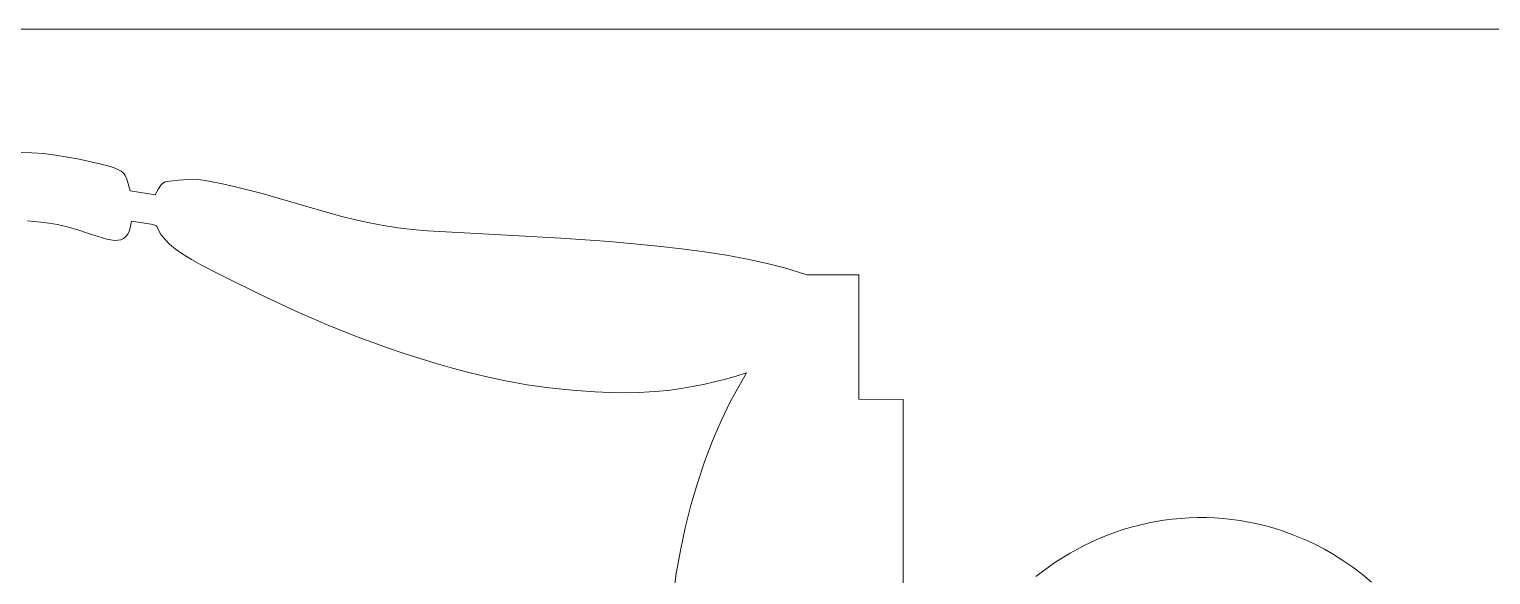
# Model space of a CAD drawing. Header units: centimetres. Extents: x -43.9 to 43.9, y -33.6 to 33.6.
# Drawn here: x -0.8 to 9.22, y -14.7 to -10.96 of the extents above; entities that cross this region are included whole.
import ezdxf

# ---------------------------------------------------------------- set-up
doc = ezdxf.new("R2010")
doc.units = ezdxf.units.CM
doc.header["$MEASUREMENT"] = 0
doc.layers.add('Camada 1', color=7, linetype='Continuous')

msp = doc.modelspace()

# ---------------------------------------------------------------- linework, layer by layer
at = {"layer": 'Camada 1', "color": 4, "lineweight": 9}
msp.add_open_spline([(-25.07839, -10.96024), (-25.07839, -10.96024), (43.9416, -10.96024), (43.9416, -10.96024)], degree=3, dxfattribs=at)
at = {"layer": 'Camada 1', "color": 3, "lineweight": 9}
for points in [[(-0.78508, -11.80799), (-0.78508, -11.80799), (-0.85697, -11.80746), (-0.85697, -11.80746)], [(-0.70509, -11.81433), (-0.70509, -11.81433), (-0.78508, -11.80799), (-0.78508, -11.80799)], [(-0.62143, -11.82494), (-0.62143, -11.82494), (-0.70509, -11.81433), (-0.70509, -11.81433)], [(-0.53851, -11.83831), (-0.53851, -11.83831), (-0.62143, -11.82494), (-0.62143, -11.82494)], [(-0.46077, -11.8529), (-0.46077, -11.8529), (-0.53851, -11.83831), (-0.53851, -11.83831)], [(-0.33842, -11.87959), (-0.33842, -11.87959), (-0.46077, -11.8529), (-0.46077, -11.8529)], [(-0.27062, -11.89663), (-0.27062, -11.89663), (-0.33842, -11.87959), (-0.33842, -11.87959)], [(-0.22065, -11.91162), (-0.22065, -11.91162), (-0.27062, -11.89663), (-0.27062, -11.89663)], [(-0.18522, -11.92652), (-0.18522, -11.92652), (-0.22065, -11.91162), (-0.22065, -11.91162)], [(-0.17194, -11.93456), (-0.17194, -11.93456), (-0.18522, -11.92652), (-0.18522, -11.92652)], [(-0.16107, -11.9433), (-0.16107, -11.9433), (-0.17194, -11.93456), (-0.17194, -11.93456)], [(-0.15217, -11.95301), (-0.15217, -11.95301), (-0.16107, -11.9433), (-0.16107, -11.9433)], [(-0.14486, -11.96392), (-0.14486, -11.96392), (-0.15217, -11.95301), (-0.15217, -11.95301)], [(-0.13335, -11.99035), (-0.13335, -11.99035), (-0.14486, -11.96392), (-0.14486, -11.96392)], [(-0.11123, -12.06848), (-0.11123, -12.06848), (-0.13335, -11.99035), (-0.13335, -11.99035)], [(0.10102, -12.02951), (0.10102, -12.02951), (0.08419, -12.05645), (0.08419, -12.05645)], [(0.10931, -12.02027), (0.10931, -12.02027), (0.10102, -12.02951), (0.10102, -12.02951)], [(0.11873, -12.01342), (0.11873, -12.01342), (0.10931, -12.02027), (0.10931, -12.02027)], [(0.13016, -12.00861), (0.13016, -12.00861), (0.11873, -12.01342), (0.11873, -12.01342)], [(0.14453, -12.0055), (0.14453, -12.0055), (0.13016, -12.00861), (0.13016, -12.00861)], [(0.22027, -11.99542), (0.22027, -11.99542), (0.14453, -12.0055), (0.14453, -12.0055)], [(0.28729, -11.99049), (0.28729, -11.99049), (0.22027, -11.99542), (0.22027, -11.99542)], [(0.3203, -11.99045), (0.3203, -11.99045), (0.28729, -11.99049), (0.28729, -11.99049)], [(0.35444, -11.99231), (0.35444, -11.99231), (0.3203, -11.99045), (0.3203, -11.99045)], [(0.39084, -11.99624), (0.39084, -11.99624), (0.35444, -11.99231), (0.35444, -11.99231)], [(0.4306, -12.00248), (0.4306, -12.00248), (0.39084, -11.99624), (0.39084, -11.99624)], [(0.52237, -12.0204), (0.52237, -12.0204), (0.4306, -12.00248), (0.4306, -12.00248)], [(0.61348, -12.04098), (0.61348, -12.04098), (0.52237, -12.0204), (0.52237, -12.0204)], [(0.06104, -12.09692), (0.06104, -12.09692), (-0.11123, -12.06848), (-0.11123, -12.06848)], [(0.08419, -12.05645), (0.08419, -12.05645), (0.06104, -12.09692), (0.06104, -12.09692)], [(0.70409, -12.06373), (0.70409, -12.06373), (0.61348, -12.04098), (0.61348, -12.04098)], [(0.79442, -12.0882), (0.79442, -12.0882), (0.70409, -12.06373), (0.70409, -12.06373)], [(0.97503, -12.14038), (0.97503, -12.14038), (0.79442, -12.0882), (0.79442, -12.0882)], [(1.15688, -12.19375), (1.15688, -12.19375), (0.97503, -12.14038), (0.97503, -12.14038)], [(1.34159, -12.2445), (1.34159, -12.2445), (1.15688, -12.19375), (1.15688, -12.19375)], [(-0.81361, -12.27585), (-0.81361, -12.27585), (-0.72278, -12.28388), (-0.72278, -12.28388)], [(-0.72278, -12.28388), (-0.72278, -12.28388), (-0.66883, -12.291), (-0.66883, -12.291)], [(-0.66883, -12.291), (-0.66883, -12.291), (-0.60868, -12.30155), (-0.60868, -12.30155)], [(-0.60868, -12.30155), (-0.60868, -12.30155), (-0.54196, -12.31662), (-0.54196, -12.31662)], [(-0.54196, -12.31662), (-0.54196, -12.31662), (-0.46829, -12.33723), (-0.46829, -12.33723)], [(-0.11558, -12.34217), (-0.11558, -12.34217), (-0.10724, -12.31264), (-0.10724, -12.31264)], [(-0.10724, -12.31264), (-0.10724, -12.31264), (-0.10161, -12.27661), (-0.10161, -12.27661)], [(-0.10161, -12.27661), (-0.10161, -12.27661), (0.0328, -12.29866), (0.0328, -12.29866)], [(0.0328, -12.29866), (0.0328, -12.29866), (0.05983, -12.30529), (0.05983, -12.30529)], [(0.05983, -12.30529), (0.05983, -12.30529), (0.06729, -12.30902), (0.06729, -12.30902)], [(0.06729, -12.30902), (0.06729, -12.30902), (0.07223, -12.31359), (0.07223, -12.31359)], [(0.07223, -12.31359), (0.07223, -12.31359), (0.07909, -12.32703), (0.07909, -12.32703)], [(0.07909, -12.32703), (0.07909, -12.32703), (0.08949, -12.34903), (0.08949, -12.34903)], [(1.43552, -12.26772), (1.43552, -12.26772), (1.34159, -12.2445), (1.34159, -12.2445)], [(1.53076, -12.28888), (1.53076, -12.28888), (1.43552, -12.26772), (1.43552, -12.26772)], [(1.62752, -12.30749), (1.62752, -12.30749), (1.53076, -12.28888), (1.53076, -12.28888)], [(1.72598, -12.32309), (1.72598, -12.32309), (1.62752, -12.30749), (1.62752, -12.30749)], [(1.82634, -12.3352), (1.82634, -12.3352), (1.72598, -12.32309), (1.72598, -12.32309)], [(-0.46829, -12.33723), (-0.46829, -12.33723), (-0.39533, -12.36111), (-0.39533, -12.36111)], [(-0.39533, -12.36111), (-0.39533, -12.36111), (-0.32877, -12.38358), (-0.32877, -12.38358)], [(-0.32877, -12.38358), (-0.32877, -12.38358), (-0.26929, -12.40084), (-0.26929, -12.40084)], [(-0.26929, -12.40084), (-0.26929, -12.40084), (-0.2424, -12.40635), (-0.2424, -12.40635)], [(-0.2424, -12.40635), (-0.2424, -12.40635), (-0.21754, -12.40913), (-0.21754, -12.40913)], [(-0.21754, -12.40913), (-0.21754, -12.40913), (-0.19479, -12.40872), (-0.19479, -12.40872)], [(-0.19479, -12.40872), (-0.19479, -12.40872), (-0.17423, -12.40464), (-0.17423, -12.40464)], [(-0.17423, -12.40464), (-0.17423, -12.40464), (-0.15594, -12.39642), (-0.15594, -12.39642)], [(-0.15594, -12.39642), (-0.15594, -12.39642), (-0.14002, -12.38358), (-0.14002, -12.38358)], [(-0.14002, -12.38358), (-0.14002, -12.38358), (-0.12653, -12.36566), (-0.12653, -12.36566)], [(-0.12653, -12.36566), (-0.12653, -12.36566), (-0.11558, -12.34217), (-0.11558, -12.34217)], [(0.08949, -12.34903), (0.08949, -12.34903), (0.09887, -12.36431), (0.09887, -12.36431)], [(0.09887, -12.36431), (0.09887, -12.36431), (0.11254, -12.38304), (0.11254, -12.38304)], [(0.11254, -12.38304), (0.11254, -12.38304), (0.13166, -12.40564), (0.13166, -12.40564)], [(0.13166, -12.40564), (0.13166, -12.40564), (0.15735, -12.43252), (0.15735, -12.43252)], [(1.92884, -12.34336), (1.92884, -12.34336), (1.82634, -12.3352), (1.82634, -12.3352)], [(2.51798, -12.37488), (2.51798, -12.37488), (1.92884, -12.34336), (1.92884, -12.34336)], [(2.8444, -12.39412), (2.8444, -12.39412), (2.51798, -12.37488), (2.51798, -12.37488)], [(3.17843, -12.41817), (3.17843, -12.41817), (2.8444, -12.39412), (2.8444, -12.39412)], [(3.34511, -12.43258), (3.34511, -12.43258), (3.17843, -12.41817), (3.17843, -12.41817)], [(0.15735, -12.43252), (0.15735, -12.43252), (0.17637, -12.44998), (0.17637, -12.44998)], [(0.17637, -12.44998), (0.17637, -12.44998), (0.19848, -12.46778), (0.19848, -12.46778)], [(0.19848, -12.46778), (0.19848, -12.46778), (0.25039, -12.50407), (0.25039, -12.50407)], [(0.25039, -12.50407), (0.25039, -12.50407), (0.3098, -12.54048), (0.3098, -12.54048)], [(3.50987, -12.4489), (3.50987, -12.4489), (3.34511, -12.43258), (3.34511, -12.43258)], [(3.67142, -12.46734), (3.67142, -12.46734), (3.50987, -12.4489), (3.50987, -12.4489)], [(3.82849, -12.48814), (3.82849, -12.48814), (3.67142, -12.46734), (3.67142, -12.46734)], [(3.9798, -12.51154), (3.9798, -12.51154), (3.82849, -12.48814), (3.82849, -12.48814)], [(4.12408, -12.53777), (4.12408, -12.53777), (3.9798, -12.51154), (3.9798, -12.51154)], [(0.3098, -12.54048), (0.3098, -12.54048), (0.37352, -12.57617), (0.37352, -12.57617)], [(0.37352, -12.57617), (0.37352, -12.57617), (0.50082, -12.64191), (0.50082, -12.64191)], [(4.26005, -12.56705), (4.26005, -12.56705), (4.12408, -12.53777), (4.12408, -12.53777)], [(4.38643, -12.59963), (4.38643, -12.59963), (4.26005, -12.56705), (4.26005, -12.56705)], [(4.53066, -12.64667), (4.53066, -12.64667), (4.38643, -12.59963), (4.38643, -12.59963)], [(0.50082, -12.64191), (0.50082, -12.64191), (0.60638, -12.69437), (0.60638, -12.69437)], [(0.60638, -12.69437), (0.60638, -12.69437), (0.81632, -12.79778), (0.81632, -12.79778)], [(4.88932, -12.64667), (4.88932, -12.64667), (4.53066, -12.64667), (4.53066, -12.64667)], [(4.88932, -13.49917), (4.88932, -13.49917), (4.88932, -12.64667), (4.88932, -12.64667)], [(0.81632, -12.79778), (0.81632, -12.79778), (1.02583, -12.8951), (1.02583, -12.8951)], [(1.02583, -12.8951), (1.02583, -12.8951), (1.23587, -12.98618), (1.23587, -12.98618)], [(1.23587, -12.98618), (1.23587, -12.98618), (1.44743, -13.07095), (1.44743, -13.07095)], [(1.44743, -13.07095), (1.44743, -13.07095), (1.55407, -13.11092), (1.55407, -13.11092)], [(1.55407, -13.11092), (1.55407, -13.11092), (1.66145, -13.14925), (1.66145, -13.14925)], [(1.66145, -13.14925), (1.66145, -13.14925), (1.76968, -13.18595), (1.76968, -13.18595)], [(1.76968, -13.18595), (1.76968, -13.18595), (1.87891, -13.22099), (1.87891, -13.22099)], [(1.87891, -13.22099), (1.87891, -13.22099), (1.98923, -13.25436), (1.98923, -13.25436)], [(1.98923, -13.25436), (1.98923, -13.25436), (2.10078, -13.28604), (2.10078, -13.28604)], [(2.10078, -13.28604), (2.10078, -13.28604), (2.21366, -13.31603), (2.21366, -13.31603)], [(2.21366, -13.31603), (2.21366, -13.31603), (2.32802, -13.34429), (2.32802, -13.34429)], [(4.11742, -13.31912), (4.11742, -13.31912), (4.00671, -13.51736), (4.00671, -13.51736)], [(4.04689, -13.34137), (4.04689, -13.34137), (4.11742, -13.31912), (4.11742, -13.31912)], [(2.32802, -13.34429), (2.32802, -13.34429), (2.46553, -13.37404), (2.46553, -13.37404)], [(2.46553, -13.37404), (2.46553, -13.37404), (2.61213, -13.40003), (2.61213, -13.40003)], [(2.61213, -13.40003), (2.61213, -13.40003), (2.76494, -13.4217), (2.76494, -13.4217)], [(2.76494, -13.4217), (2.76494, -13.4217), (2.92106, -13.43845), (2.92106, -13.43845)], [(3.59426, -13.43661), (3.59426, -13.43661), (3.66946, -13.42609), (3.66946, -13.42609)], [(3.66946, -13.42609), (3.66946, -13.42609), (3.74576, -13.41321), (3.74576, -13.41321)], [(3.74576, -13.41321), (3.74576, -13.41321), (3.8224, -13.39815), (3.8224, -13.39815)], [(3.8224, -13.39815), (3.8224, -13.39815), (3.89864, -13.38105), (3.89864, -13.38105)], [(3.89864, -13.38105), (3.89864, -13.38105), (3.97372, -13.36208), (3.97372, -13.36208)], [(3.97372, -13.36208), (3.97372, -13.36208), (4.04689, -13.34137), (4.04689, -13.34137)], [(2.92106, -13.43845), (2.92106, -13.43845), (3.0776, -13.44971), (3.0776, -13.44971)], [(3.0776, -13.44971), (3.0776, -13.44971), (3.23168, -13.45488), (3.23168, -13.45488)], [(3.23168, -13.45488), (3.23168, -13.45488), (3.38042, -13.45338), (3.38042, -13.45338)], [(3.38042, -13.45338), (3.38042, -13.45338), (3.45187, -13.44994), (3.45187, -13.44994)], [(3.45187, -13.44994), (3.45187, -13.44994), (3.52091, -13.44462), (3.52091, -13.44462)], [(3.52091, -13.44462), (3.52091, -13.44462), (3.59426, -13.43661), (3.59426, -13.43661)], [(4.00671, -13.51736), (4.00671, -13.51736), (3.94328, -13.64843), (3.94328, -13.64843)], [(5.19235, -13.50056), (5.19235, -13.50056), (4.88932, -13.49917), (4.88932, -13.49917)], [(5.19276, -15.01779), (5.19276, -15.01779), (5.19235, -13.50056), (5.19235, -13.50056)], [(3.94328, -13.64843), (3.94328, -13.64843), (3.88429, -13.78567), (3.88429, -13.78567)], [(3.88429, -13.78567), (3.88429, -13.78567), (3.82997, -13.92833), (3.82997, -13.92833)], [(3.82997, -13.92833), (3.82997, -13.92833), (3.78053, -14.07563), (3.78053, -14.07563)], [(3.78053, -14.07563), (3.78053, -14.07563), (3.73623, -14.22682), (3.73623, -14.22682)], [(3.73623, -14.22682), (3.73623, -14.22682), (3.69726, -14.38112), (3.69726, -14.38112)], [(6.98131, -14.33051), (6.98131, -14.33051), (6.92457, -14.33975), (6.92457, -14.33975)], [(7.03843, -14.32309), (7.03843, -14.32309), (6.98131, -14.33051), (6.98131, -14.33051)], [(7.09587, -14.31753), (7.09587, -14.31753), (7.03843, -14.32309), (7.03843, -14.32309)], [(7.15361, -14.31384), (7.15361, -14.31384), (7.09587, -14.31753), (7.09587, -14.31753)], [(7.21159, -14.31204), (7.21159, -14.31204), (7.15361, -14.31384), (7.15361, -14.31384)], [(7.26977, -14.31217), (7.26977, -14.31217), (7.21159, -14.31204), (7.21159, -14.31204)], [(7.32811, -14.31426), (7.32811, -14.31426), (7.26977, -14.31217), (7.26977, -14.31217)], [(7.38657, -14.3183), (7.38657, -14.3183), (7.32811, -14.31426), (7.32811, -14.31426)], [(7.4451, -14.32436), (7.4451, -14.32436), (7.38657, -14.3183), (7.38657, -14.3183)], [(7.50368, -14.33242), (7.50368, -14.33242), (7.4451, -14.32436), (7.4451, -14.32436)], [(7.56224, -14.34253), (7.56224, -14.34253), (7.50368, -14.33242), (7.50368, -14.33242)], [(3.69726, -14.38112), (3.69726, -14.38112), (3.66387, -14.53778), (3.66387, -14.53778)], [(6.59438, -14.43222), (6.59438, -14.43222), (6.54145, -14.45357), (6.54145, -14.45357)], [(6.64798, -14.41252), (6.64798, -14.41252), (6.59438, -14.43222), (6.59438, -14.43222)], [(6.70221, -14.39451), (6.70221, -14.39451), (6.64798, -14.41252), (6.64798, -14.41252)], [(6.75702, -14.3782), (6.75702, -14.3782), (6.70221, -14.39451), (6.70221, -14.39451)], [(6.81239, -14.36362), (6.81239, -14.36362), (6.75702, -14.3782), (6.75702, -14.3782)], [(6.86825, -14.3508), (6.86825, -14.3508), (6.81239, -14.36362), (6.81239, -14.36362)], [(6.92457, -14.33975), (6.92457, -14.33975), (6.86825, -14.3508), (6.86825, -14.3508)], [(7.62074, -14.35471), (7.62074, -14.35471), (7.56224, -14.34253), (7.56224, -14.34253)], [(7.67915, -14.36897), (7.67915, -14.36897), (7.62074, -14.35471), (7.62074, -14.35471)], [(7.73742, -14.38536), (7.73742, -14.38536), (7.67915, -14.36897), (7.67915, -14.36897)], [(7.79551, -14.40389), (7.79551, -14.40389), (7.73742, -14.38536), (7.73742, -14.38536)], [(7.85337, -14.42457), (7.85337, -14.42457), (7.79551, -14.40389), (7.79551, -14.40389)], [(7.91098, -14.44745), (7.91098, -14.44745), (7.85337, -14.42457), (7.85337, -14.42457)], [(6.43778, -14.50116), (6.43778, -14.50116), (6.33732, -14.55509), (6.33732, -14.55509)], [(6.54145, -14.45357), (6.54145, -14.45357), (6.43778, -14.50116), (6.43778, -14.50116)], [(7.96826, -14.47254), (7.96826, -14.47254), (7.91098, -14.44745), (7.91098, -14.44745)], [(8.0252, -14.49987), (8.0252, -14.49987), (7.96826, -14.47254), (7.96826, -14.47254)], [(8.08174, -14.52946), (8.08174, -14.52946), (8.0252, -14.49987), (8.0252, -14.49987)], [(8.13785, -14.56133), (8.13785, -14.56133), (8.08174, -14.52946), (8.08174, -14.52946)], [(3.66387, -14.53778), (3.66387, -14.53778), (3.63627, -14.69601), (3.63627, -14.69601)], [(6.2404, -14.61516), (6.2404, -14.61516), (6.14737, -14.68121), (6.14737, -14.68121)], [(6.33732, -14.55509), (6.33732, -14.55509), (6.2404, -14.61516), (6.2404, -14.61516)], [(8.20908, -14.60563), (8.20908, -14.60563), (8.13785, -14.56133), (8.13785, -14.56133)], [(8.27754, -14.65265), (8.27754, -14.65265), (8.20908, -14.60563), (8.20908, -14.60563)], [(3.63627, -14.69601), (3.63627, -14.69601), (3.6147, -14.85506), (3.6147, -14.85506)], [(6.14737, -14.68121), (6.14737, -14.68121), (6.10241, -14.71639), (6.10241, -14.71639)], [(8.3432, -14.70228), (8.3432, -14.70228), (8.27754, -14.65265), (8.27754, -14.65265)], [(8.40603, -14.75443), (8.40603, -14.75443), (8.3432, -14.70228), (8.3432, -14.70228)]]:
    msp.add_open_spline(points, degree=3, dxfattribs=at)

doc.saveas('drawing.dxf')
